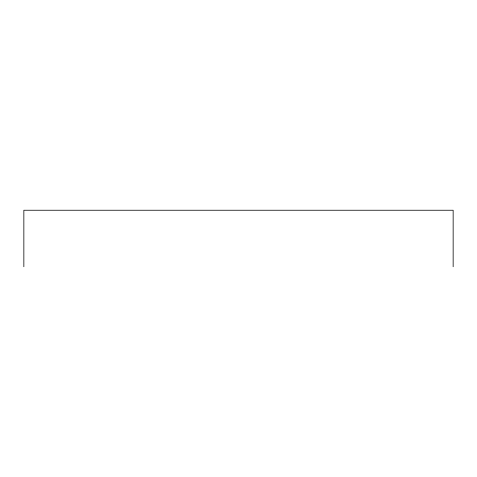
<?xml version="1.0" encoding="UTF-8"?>
<svg xmlns="http://www.w3.org/2000/svg" width="477" height="477" viewBox="0 0 477 477"><rect width="100%" height="100%" fill="white"/><g stroke="black" fill="none" stroke-linecap="round" stroke-linejoin="round"><path stroke-width="0.72" d="M453.15 266.756L453.15 210.244L23.85 210.244L23.85 266.756"/></g></svg>
